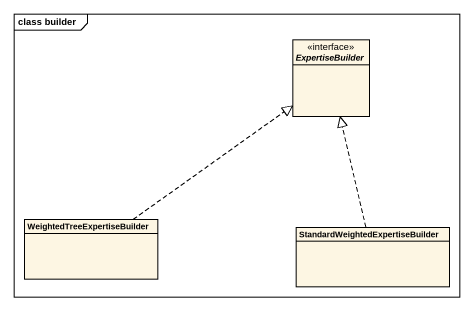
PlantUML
@startuml
mainframe class builder
hide circle
hide empty members
interface ExpertiseBuilder
class WeightedTreeExpertiseBuilder
class "StandardWeightedExpertiseBuilder" as StandardWeightedExpertiseBui
WeightedTreeExpertiseBuilder .up.|> ExpertiseBuilder
StandardWeightedExpertiseBui .up.|> ExpertiseBuilder
@enduml
